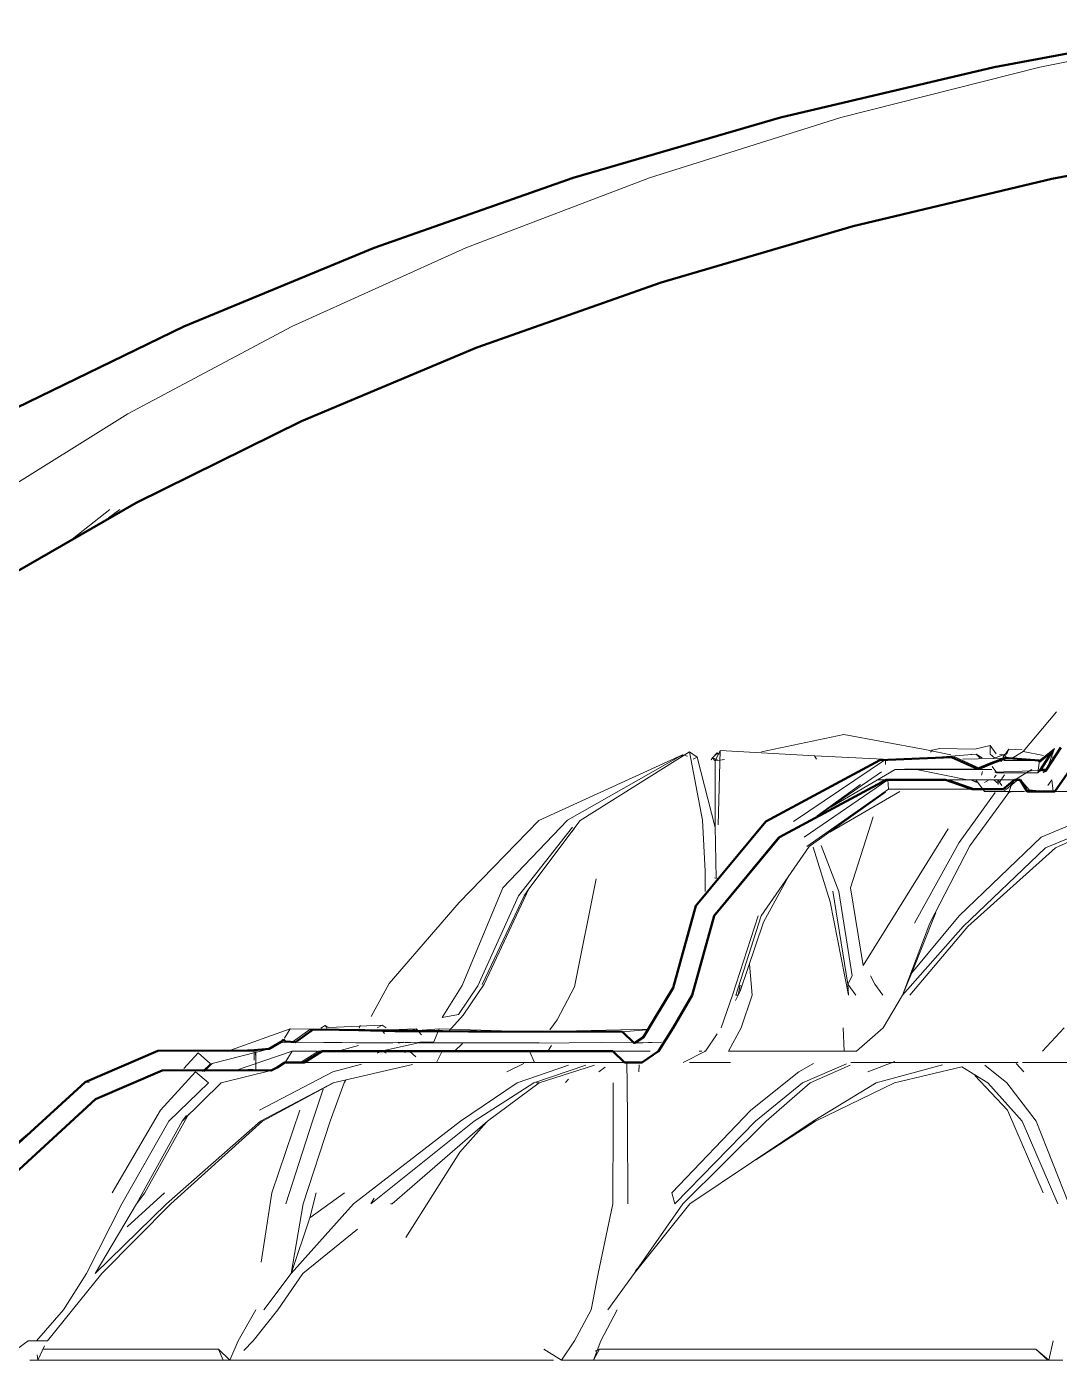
# Model space of a CAD drawing. Header units: metres. Extents: x 10 to 831, y 10 to 584.
# Drawn here: x 111.7 to 153.6, y 316.3 to 370.4 of the extents above; entities that cross this region are included whole.
import ezdxf

# ---------------------------------------------------------------- set-up
doc = ezdxf.new("R2010")
doc.units = ezdxf.units.M
doc.layers.add('CUT', color=7, linetype='Continuous', lineweight=50)
doc.layers.add('VIS', color=8, linetype='Continuous', lineweight=13)

msp = doc.modelspace()

# ---------------------------------------------------------------- linework, layer by layer
at = {"layer": 'CUT'}
for p, q in [((159.808, 370.4124), (150.9292, 368.774)), ((150.9292, 368.774), (142.2576, 366.7252)), ((142.2576, 366.7252), (133.8496, 364.278)), ((153.2712, 364.2396), (161.5504, 365.7696)), ((133.8496, 364.278), (125.76, 361.4472)), ((145.2108, 362.326), (153.2712, 364.2396)), ((137.418, 360.04), (145.2108, 362.326)), ((125.76, 361.4472), (118.0408, 358.2492)), ((129.9392, 357.3956), (137.418, 360.04)), ((118.0408, 358.2492), (110.742, 354.7036)), ((122.8192, 354.4088), (129.9392, 357.3956)), ((116.1, 351.0968), (122.8192, 354.4088)), ((109.8224, 347.4796), (116.1, 351.0968)), ((152.77, 340.588), (153.3056, 341.0204)), ((153.3056, 341.0204), (152.7928, 340.2312)), ((153.0372, 340.2368), (153.642, 341.1712)), ((141.672, 338.1636), (146.3, 340.658)), ((146.3, 340.658), (149.1984, 340.7816)), ((149.1984, 340.7816), (150.2544, 340.3036)), ((150.2544, 340.3036), (150.8176, 340.5396)), ((150.8176, 340.5396), (151.3708, 340.7368)), ((151.3708, 340.7368), (151.5116, 340.7384)), ((151.5116, 340.7384), (152.7552, 340.6428)), ((152.7552, 340.6428), (152.7596, 340.6376)), ((152.7596, 340.6376), (152.77, 340.588)), ((154.2988, 340.6864), (153.3996, 339.3888)), ((146.546, 339.864), (142.216, 337.5364)), ((148.9572, 339.864), (146.546, 339.864)), ((150.0428, 339.4792), (148.9572, 339.864)), ((151.7628, 339.864), (151.294, 339.4792)), ((151.8764, 339.864), (151.7628, 339.864)), ((151.9864, 339.864), (151.8764, 339.864)), ((151.99, 339.8588), (151.9864, 339.864)), ((152.274, 339.3888), (151.99, 339.8588)), ((152.786, 340.2388), (152.8216, 340.2856)), ((152.7928, 340.2312), (152.786, 340.2388)), ((152.8216, 340.2856), (152.982, 340.2592)), ((152.982, 340.2592), (153.0372, 340.2368)), ((151.294, 339.4792), (150.0428, 339.4792)), ((152.3644, 339.3888), (152.274, 339.3888)), ((153.0224, 339.3888), (152.3644, 339.3888)), ((153.3996, 339.3888), (153.0224, 339.3888)), ((138.824, 334.7424), (141.672, 338.1636)), ((142.216, 337.5364), (139.5728, 334.3444)), ((137.8988, 331.4172), (138.824, 334.7424)), ((139.5728, 334.3444), (138.682, 331.126)), ((137.1656, 330.1912), (137.8988, 331.4172)), ((138.682, 331.126), (137.9044, 329.7956)), ((136.6936, 329.4224), (137.1656, 330.1912)), ((122.5724, 329.2236), (123.2856, 329.7276)), ((123.2856, 329.7276), (129.6024, 329.6484)), ((129.6024, 329.6484), (129.7664, 329.6488)), ((129.7664, 329.6488), (129.9216, 329.6488)), ((129.9216, 329.6488), (135.844, 329.638)), ((135.844, 329.638), (136.3148, 329.1812)), ((137.9044, 329.7956), (137.3152, 328.8492)), ((120.902, 328.8968), (121.5016, 328.9436)), ((121.5016, 328.9436), (121.5028, 328.944)), ((121.5028, 328.944), (121.9964, 329.2376)), ((121.9964, 329.2376), (122.0892, 329.3228)), ((122.0892, 329.3228), (122.1636, 329.252)), ((122.1636, 329.252), (122.5856, 329.2236)), ((122.5856, 329.2236), (122.5724, 329.2236)), ((136.3148, 329.1812), (136.3384, 329.1896)), ((136.3384, 329.1896), (136.348, 329.194)), ((136.348, 329.194), (136.6936, 329.4224)), ((114.03, 327.5964), (116.9856, 328.8604)), ((116.9856, 328.8604), (120.6308, 328.8804)), ((120.6308, 328.8804), (120.8876, 328.8824)), ((120.8876, 328.8824), (120.902, 328.8968)), ((122.1416, 328.3984), (121.8256, 328.1968)), ((122.5488, 328.3984), (122.1416, 328.3984)), ((122.8908, 328.3984), (122.5488, 328.3984)), ((122.9212, 328.3984), (122.8908, 328.3984)), ((123.6572, 328.8492), (122.9212, 328.3984)), ((129.6056, 328.8492), (123.6572, 328.8492)), ((129.7684, 328.8492), (129.6056, 328.8492)), ((129.9232, 328.8492), (129.7684, 328.8492)), ((135.4564, 328.8492), (129.9232, 328.8492)), ((135.9296, 328.3984), (135.4564, 328.8492)), ((136.6424, 328.3984), (135.9296, 328.3984)), ((136.662, 328.408), (136.6424, 328.3984)), ((137.3152, 328.8492), (136.662, 328.408)), ((117.1612, 328.0628), (114.4576, 326.9084)), ((120.6416, 328.0808), (117.1612, 328.0628)), ((120.8592, 328.0824), (120.6416, 328.0808)), ((120.8256, 328.0784), (120.8592, 328.0824)), ((121.5696, 328.0676), (120.8256, 328.0784)), ((121.5876, 328.0684), (121.5696, 328.0676)), ((121.8256, 328.1968), (121.5876, 328.0684)), ((109.8704, 323.796), (114.03, 327.5964)), ((114.4576, 326.9084), (110.4736, 323.2616))]:
    msp.add_line(p, q, dxfattribs=at)
at = {"layer": 'VIS'}
for p, q in [((159.808, 370.4124), (150.9292, 368.774)), ((161.104, 370.4124), (152.7856, 368.774)), ((150.9292, 368.774), (142.2576, 366.7252)), ((152.7856, 368.774), (144.716, 366.7252)), ((142.2576, 366.7252), (133.8496, 364.278)), ((144.716, 366.7252), (136.9376, 364.278)), ((153.2712, 364.2396), (161.5504, 365.7696)), ((133.8496, 364.278), (125.76, 361.4472)), ((136.9376, 364.278), (129.4928, 361.4472)), ((145.2108, 362.326), (153.2712, 364.2396)), ((137.418, 360.04), (145.2108, 362.326)), ((125.76, 361.4472), (118.0408, 358.2492)), ((129.4928, 361.4472), (122.422, 358.2492)), ((129.9392, 357.3956), (137.418, 360.04)), ((118.0408, 358.2492), (110.742, 354.7036)), ((122.422, 358.2492), (115.7644, 354.7036)), ((122.8192, 354.4088), (129.9392, 357.3956)), ((115.7644, 354.7036), (109.5564, 350.8312)), ((116.1, 351.0968), (122.8192, 354.4088)), ((109.8224, 347.4796), (116.1, 351.0968)), ((115.0384, 350.8312), (113.3124, 349.48)), ((115.444, 350.8312), (114.9876, 350.4832)), ((115.0384, 350.8312), (115.0372, 350.8312)), ((153.4708, 342.614), (152.1172, 341.0104)), ((141.4836, 340.9896), (144.8352, 341.6952)), ((148.0592, 341.104), (144.8352, 341.6952)), ((138.2884, 340.8756), (132.454, 338.2084)), ((138.2884, 340.8756), (133.6176, 338.2252)), ((138.5656, 340.9988), (134.1324, 338.2124)), ((138.2884, 340.8756), (138.2336, 340.792)), ((138.2884, 340.8756), (138.492, 340.826)), ((138.5656, 340.9988), (138.8764, 340.7824)), ((138.5656, 340.9988), (139.1016, 338.2276)), ((139.6868, 340.9532), (139.5048, 340.7528)), ((139.818, 341.0544), (139.6132, 340.6244)), ((139.6868, 340.9532), (139.624, 340.8596)), ((139.6868, 340.9532), (139.8224, 340.8848)), ((139.6868, 340.9532), (139.7168, 340.8852)), ((139.818, 341.0544), (139.736, 338.0324)), ((139.818, 341.0544), (143.6372, 340.828)), ((150.2048, 340.9028), (147.9672, 340.7296)), ((149.17, 340.872), (148.0592, 341.104)), ((148.4148, 341.0696), (148.3448, 340.9892)), ((148.4148, 341.0696), (148.7332, 341.1264)), ((150.1568, 341.1016), (148.7332, 341.1264)), ((150.2048, 340.9028), (149.9812, 340.8856)), ((150.7668, 341.2528), (150.1568, 341.1016)), ((150.2048, 340.9028), (150.3708, 340.7364)), ((150.2048, 340.9028), (150.4536, 340.7476)), ((150.7668, 341.2528), (150.7784, 340.9068)), ((151.012, 340.918), (150.7668, 341.2528)), ((150.7784, 340.9068), (150.9592, 340.742)), ((151.3468, 340.8876), (150.9036, 340.7284)), ((151.3468, 340.8876), (151.1544, 340.8764)), ((151.3468, 340.8876), (151.224, 340.5896)), ((151.5252, 341.108), (151.304, 340.782)), ((151.3468, 340.8876), (151.4704, 340.7088)), ((151.5252, 341.108), (151.4348, 340.8924)), ((152.072, 341.0768), (151.5252, 341.108)), ((151.6616, 340.734), (152.1172, 341.0104)), ((152.9428, 340.8496), (152.1172, 341.0104)), ((152.77, 340.588), (153.3056, 341.0204)), ((153.382, 341.1304), (152.7788, 340.6428)), ((153.3056, 341.0204), (152.7928, 340.2312)), ((153.0372, 340.2368), (153.642, 341.1712)), ((153.382, 341.1304), (153.0424, 340.1928)), ((153.1552, 340.8024), (153.382, 341.1304)), ((153.3056, 341.0204), (153.382, 341.1304)), ((138.8764, 340.7824), (138.7212, 340.6924)), ((138.8764, 340.7824), (139.606, 337.9236)), ((139.5048, 340.7528), (139.444, 340.6692)), ((139.5048, 340.7528), (139.6448, 340.6856)), ((139.5048, 340.7528), (139.6132, 340.6244)), ((139.5048, 340.7528), (139.7052, 340.6724)), ((139.6132, 340.6244), (139.6124, 337.9664)), ((139.6132, 340.6244), (139.99, 340.6896)), ((141.6412, 338.1632), (146.2884, 340.6568)), ((141.672, 338.1636), (146.3, 340.658)), ((142.7948, 338.1744), (146.52, 340.6812)), ((143.6372, 340.828), (143.7224, 340.6932)), ((143.6372, 340.828), (146.4316, 340.692)), ((149.3324, 340.7868), (146.2884, 340.6568)), ((146.52, 340.6812), (146.2884, 340.6568)), ((146.2884, 340.6568), (146.3, 340.658)), ((149.1984, 340.7816), (146.3, 340.658)), ((146.52, 340.6812), (149.3324, 340.7868)), ((146.52, 340.6812), (146.5212, 340.4888)), ((147.2952, 340.2976), (150.3876, 340.304)), ((147.9148, 340.2588), (147.7228, 340.294)), ((149.3324, 340.7868), (149.1984, 340.7816)), ((150.2544, 340.3036), (149.1984, 340.7816)), ((149.3324, 340.7868), (150.3876, 340.304)), ((149.6676, 340.7052), (151.5212, 340.7396)), ((150.8176, 340.5396), (150.2544, 340.3036)), ((150.3876, 340.304), (150.2544, 340.3036)), ((150.9772, 340.55), (150.3876, 340.304)), ((151.3708, 340.7368), (150.8176, 340.5396)), ((151.0448, 340.1492), (150.8568, 340.3968)), ((151.5212, 340.7396), (150.9772, 340.55)), ((151.3284, 340.6436), (152.7788, 340.6428)), ((151.5212, 340.7396), (151.3708, 340.7368)), ((151.5116, 340.7384), (151.3708, 340.7368)), ((151.5116, 340.7384), (152.7552, 340.6428)), ((151.5212, 340.7396), (152.7788, 340.6428)), ((152.7012, 340.1468), (152.7788, 340.6428)), ((152.7012, 340.1468), (152.8148, 340.3108)), ((152.7552, 340.6428), (152.7788, 340.6428)), ((152.7596, 340.6376), (152.7552, 340.6428)), ((152.77, 340.588), (152.7596, 340.6376)), ((152.7788, 340.6428), (152.77, 340.588)), ((153.3096, 340.778), (153.2636, 340.7868)), ((154.2988, 340.6864), (153.3996, 339.3888)), ((153.41, 339.3888), (154.3152, 340.6864)), ((142.1852, 337.5364), (146.542, 339.864)), ((146.546, 339.864), (142.216, 337.5364)), ((143.2236, 337.5364), (146.614, 339.864)), ((143.8676, 338.4704), (146.3564, 340.182)), ((144.3024, 338.7496), (146.922, 340.2816)), ((146.2224, 339.864), (146.8792, 339.864)), ((146.6964, 339.864), (146.2728, 339.864)), ((146.614, 339.864), (146.542, 339.864)), ((146.542, 339.864), (146.546, 339.864)), ((146.546, 339.864), (148.9572, 339.864)), ((146.614, 339.864), (146.6468, 339.4792)), ((146.614, 339.864), (149.1068, 339.864)), ((147.4276, 339.864), (146.6964, 339.864)), ((146.7012, 339.864), (146.8948, 339.864)), ((146.7012, 339.864), (151.8952, 339.864)), ((146.8948, 339.864), (147.4596, 339.864)), ((150.8436, 340.2816), (146.922, 340.2816)), ((149.9976, 339.864), (147.4596, 339.864)), ((149.8548, 339.864), (147.9148, 340.2588)), ((149.1068, 339.864), (148.9572, 339.864)), ((148.9572, 339.864), (150.0428, 339.4792)), ((149.1068, 339.864), (150.186, 339.4792)), ((149.9864, 339.864), (149.438, 339.864)), ((149.9864, 339.864), (149.78, 339.864)), ((149.8548, 339.864), (150.6464, 339.864)), ((150.1252, 339.864), (149.972, 339.864)), ((149.9864, 339.864), (150.2236, 339.7488)), ((149.9864, 339.864), (150.2388, 339.768)), ((150.5088, 339.864), (150.1252, 339.864)), ((150.5428, 339.3888), (150.1916, 339.864)), ((151.0852, 339.864), (150.1916, 339.864)), ((150.1916, 339.864), (151.22, 339.864)), ((150.4156, 340.052), (150.4596, 340.2024)), ((150.5088, 339.864), (150.7348, 339.864)), ((150.7348, 339.864), (150.5436, 339.7488)), ((150.9216, 339.864), (150.6464, 339.864)), ((150.9216, 339.864), (150.7348, 339.864)), ((151.0852, 339.864), (150.904, 339.864)), ((150.9216, 339.864), (151.112, 339.6996)), ((151.0156, 340.0476), (150.9412, 339.9488)), ((150.9588, 340.1688), (152.8016, 340.2396)), ((151.0448, 340.1492), (150.9588, 340.1688)), ((151.0448, 340.1492), (151.0756, 340.15)), ((152.7012, 340.1468), (151.0448, 340.1492)), ((151.0852, 339.864), (151.2504, 339.6264)), ((151.0852, 339.864), (151.0988, 339.6716)), ((151.3604, 340.0564), (151.1476, 339.7692)), ((151.294, 339.4792), (151.7628, 339.864)), ((151.8952, 339.864), (151.4348, 339.4792)), ((151.7092, 339.864), (151.5364, 339.3484)), ((151.7772, 339.864), (151.6028, 339.6264)), ((151.7092, 339.864), (151.642, 339.7672)), ((151.8952, 339.864), (151.7628, 339.864)), ((151.7628, 339.864), (151.8764, 339.864)), ((151.7772, 339.864), (152.4632, 340.2808)), ((151.9864, 339.864), (151.8764, 339.864)), ((151.9864, 339.864), (152.0064, 339.864)), ((151.9864, 339.864), (151.99, 339.8588)), ((152.274, 339.3888), (151.99, 339.8588)), ((152.3552, 339.4504), (152.0064, 339.864)), ((152.0064, 339.864), (152.2864, 339.3888)), ((152.7012, 340.1468), (152.8016, 340.2396)), ((152.8216, 340.2856), (152.786, 340.2388)), ((152.786, 340.2388), (152.8016, 340.2396)), ((152.786, 340.2388), (152.7928, 340.2312)), ((152.7928, 340.2312), (152.8016, 340.2396)), ((152.8016, 340.2396), (152.8216, 340.2856)), ((152.8016, 340.2396), (153.0424, 340.1928)), ((152.8016, 340.2396), (153.0424, 340.1928)), ((152.8216, 340.2856), (152.982, 340.2592)), ((153.09, 340.2712), (152.9256, 340.164)), ((152.9256, 340.164), (153.0372, 340.2368)), ((152.9256, 340.164), (153.0424, 340.1928)), ((153.0372, 340.2368), (152.982, 340.2592)), ((153.2732, 339.864), (153.1072, 339.6264)), ((153.2732, 339.864), (153.326, 339.3888)), ((143.3268, 337.152), (146.6468, 339.4792)), ((143.4268, 337.152), (146.5184, 339.3628)), ((143.7472, 338.3988), (145.5144, 339.6748)), ((144.2648, 337.734), (147.1044, 339.382)), ((146.6468, 339.4792), (146.664, 339.4792)), ((146.6468, 339.4792), (150.186, 339.4792)), ((150.9792, 339.3428), (149.5144, 337.3128)), ((151.5364, 339.3484), (149.9464, 337.1892)), ((150.186, 339.4792), (150.0428, 339.4792)), ((150.0428, 339.4792), (151.294, 339.4792)), ((150.338, 339.4792), (151.4348, 339.4792)), ((150.5428, 339.3888), (150.5764, 339.3888)), ((152.17, 339.3888), (150.5428, 339.3888)), ((151.4348, 339.4792), (151.294, 339.4792)), ((151.5364, 339.3484), (151.3308, 339.4472)), ((151.5364, 339.3484), (151.6312, 339.3684)), ((152.274, 339.3888), (152.2864, 339.3888)), ((152.3644, 339.3888), (152.274, 339.3888)), ((152.2864, 339.3888), (152.3552, 339.4504)), ((152.2864, 339.3888), (152.3644, 339.3888)), ((152.3552, 339.4504), (153.0396, 339.3888)), ((152.3644, 339.3888), (153.0224, 339.3888)), ((156.9064, 339.2432), (152.8488, 337.5364)), ((158.304, 339.2792), (153.0184, 337.1072)), ((153.0224, 339.3888), (153.0396, 339.3888)), ((153.0224, 339.3888), (153.3996, 339.3888)), ((153.326, 339.3888), (153.1336, 339.3888)), ((153.326, 339.3888), (153.41, 339.3888)), ((154.9384, 339.3888), (153.334, 339.3888)), ((153.41, 339.3888), (153.3996, 339.3888)), ((153.426, 337.1072), (158.4936, 339.3512)), ((132.454, 338.2084), (129.2136, 334.884)), ((133.6176, 338.2252), (130.9912, 335.484)), ((134.1324, 338.2124), (132.0484, 335.4372)), ((138.7968, 334.7428), (141.6412, 338.1632)), ((141.672, 338.1636), (138.824, 334.7424)), ((139.1016, 338.2276), (139.2028, 336.1532)), ((145.1008, 335.482), (146.0284, 338.3628)), ((133.8212, 337.9412), (131.6192, 335.148)), ((133.8988, 337.9052), (133.7852, 337.7524)), ((139.6124, 337.9664), (139.644, 335.8644)), ((147.0212, 334.586), (149.072, 337.8676)), ((139.5456, 334.3444), (142.1852, 337.5364)), ((139.5728, 334.3444), (142.216, 337.5364)), ((141.4744, 334.3444), (143.4268, 337.152)), ((143.5848, 337.1276), (144.2812, 334.9088)), ((143.9104, 337.1956), (144.6344, 335.3356)), ((147.7064, 334.05), (149.5144, 337.3128)), ((148.3268, 334.05), (149.9464, 337.1892)), ((149.5176, 334.3444), (152.8488, 337.5364)), ((149.6728, 333.9148), (153.0184, 337.1072)), ((149.8644, 333.9148), (153.426, 337.1072)), ((139.21, 335.3332), (139.2028, 336.1532)), ((129.3448, 331.5208), (130.9912, 335.484)), ((130.2368, 331.5684), (132.0484, 335.4372)), ((131.8544, 335.1528), (132.0484, 335.4372)), ((133.9048, 331.4672), (134.7764, 335.8424)), ((139.5768, 335.88), (139.644, 335.8644)), ((141.5704, 334.0876), (142.6044, 335.9604)), ((145.1008, 335.482), (145.6164, 332.3244)), ((126.3744, 331.596), (129.2136, 334.884)), ((129.9768, 331.5064), (131.6192, 335.148)), ((130.1448, 331.5588), (131.8544, 335.1528)), ((145.028, 331.126), (144.2812, 334.9088)), ((144.3808, 335.3456), (144.9972, 331.5692)), ((144.6344, 335.3356), (145.1756, 331.9136)), ((138.7968, 334.7428), (137.8732, 331.418)), ((138.824, 334.7424), (137.8988, 331.4172)), ((139.5456, 334.3444), (138.6564, 331.126)), ((138.682, 331.126), (139.5728, 334.3444)), ((141.3504, 334.3444), (140.3164, 331.126)), ((141.4744, 334.3444), (140.4504, 331.126)), ((145.6164, 332.3244), (147.0212, 334.586)), ((149.5176, 334.3444), (147.5928, 332.032)), ((147.5928, 332.032), (148.5116, 334.3444)), ((148.5116, 334.3444), (148.5728, 334.4672)), ((141.5704, 334.0876), (140.6308, 331.2908)), ((147.2164, 331.126), (148.3268, 334.05)), ((147.2164, 331.126), (149.6728, 333.9148)), ((149.8644, 333.9148), (147.5056, 331.126)), ((141.1072, 331.126), (140.9964, 332.3776)), ((144.9972, 331.5692), (145.1756, 331.9136)), ((146.0888, 331.5692), (145.9136, 331.9136)), ((147.5928, 332.032), (147.2164, 331.126)), ((126.3744, 331.596), (125.6388, 330.2564)), ((129.3448, 331.5208), (128.524, 330.2224)), ((129.1964, 330.3344), (129.9768, 331.5064)), ((130.2368, 331.5684), (129.3788, 330.3148)), ((133.9048, 331.4672), (133.1988, 330.1184)), ((137.8732, 331.418), (137.1324, 330.1924)), ((137.8988, 331.4172), (137.1656, 330.1912)), ((138.6564, 331.126), (137.8712, 329.7956)), ((137.9044, 329.7956), (138.682, 331.126)), ((140.3164, 331.126), (139.8476, 329.7956)), ((140.5496, 331.126), (140.4324, 330.904)), ((140.5496, 331.126), (140.4504, 331.126)), ((140.6204, 331.5284), (140.5496, 331.126)), ((140.6308, 331.2908), (140.5496, 331.126)), ((140.6308, 331.2908), (140.6924, 331.5116)), ((141.1072, 331.126), (140.6664, 329.7956)), ((145.028, 331.126), (144.9972, 331.5692)), ((145.3168, 331.126), (144.9972, 331.5692)), ((146.0888, 331.5692), (146.4104, 331.126)), ((147.2164, 331.126), (146.4352, 329.7956)), ((147.5168, 331.126), (147.5056, 331.126)), ((128.524, 330.2224), (129.1964, 330.3344)), ((129.3788, 330.3148), (128.7896, 329.6504)), ((132.9024, 329.7256), (133.1988, 330.1184)), ((136.6592, 329.4216), (137.1324, 330.1924)), ((136.6936, 329.4224), (137.1656, 330.1912)), ((122.3548, 329.7616), (119.9312, 328.8952)), ((122.3548, 329.7616), (122.1248, 329.3808)), ((126.0828, 329.704), (122.3548, 329.7616)), ((123.1492, 329.7312), (122.4328, 329.2252)), ((122.5724, 329.2236), (123.2856, 329.7276)), ((126.6088, 329.6348), (123.1492, 329.7312)), ((129.7132, 329.6492), (123.1492, 329.7312)), ((123.2856, 329.7276), (123.1492, 329.7312)), ((129.6024, 329.6484), (123.2856, 329.7276)), ((123.7716, 329.892), (123.6068, 329.788)), ((123.7716, 329.892), (123.8636, 329.7864)), ((123.92, 329.8096), (123.7716, 329.892)), ((123.92, 329.8096), (126.086, 329.902)), ((125.2092, 329.8944), (125.1536, 329.8048)), ((125.2092, 329.8944), (125.1592, 329.788)), ((126.086, 329.902), (125.8912, 329.796)), ((127.4736, 329.7616), (126.0828, 329.704)), ((126.0828, 329.704), (126.1876, 329.5744)), ((126.086, 329.902), (126.2476, 329.7944)), ((126.6088, 329.6348), (126.6836, 329.64)), ((126.6088, 329.6348), (132.2024, 329.6352)), ((127.4736, 329.7616), (127.278, 329.7056)), ((127.3576, 329.684), (128.406, 329.7528)), ((127.4736, 329.7616), (127.6936, 329.5168)), ((128.186, 329.23), (128.406, 329.7528)), ((128.406, 329.7528), (132.2024, 329.6352)), ((129.7664, 329.6488), (129.6024, 329.6484)), ((129.7132, 329.6492), (129.872, 329.6492)), ((129.7664, 329.6488), (129.9216, 329.6488)), ((132.2024, 329.6352), (129.872, 329.6492)), ((130.2964, 329.648), (129.872, 329.6492)), ((129.872, 329.6492), (129.9216, 329.6488)), ((135.844, 329.638), (129.9216, 329.6488)), ((132.2024, 329.6352), (136.9424, 329.748)), ((135.818, 329.636), (135.1812, 329.6372)), ((136.816, 329.7236), (135.818, 329.636)), ((135.844, 329.638), (135.818, 329.636)), ((136.2896, 329.1804), (135.818, 329.636)), ((136.3148, 329.1812), (135.844, 329.638)), ((137.2816, 328.8492), (137.8712, 329.7956)), ((137.9044, 329.7956), (137.3152, 328.8492)), ((139.2128, 328.8492), (139.6868, 329.5588)), ((140.1504, 328.8492), (140.6664, 329.7956)), ((144.8524, 328.8492), (144.8004, 329.7956)), ((146.4352, 329.7956), (145.3456, 328.8492)), ((153.776, 329.7956), (152.8924, 328.8492)), ((119.1876, 328.3492), (121.5656, 328.96)), ((121.5016, 328.9436), (120.902, 328.8968)), ((120.968, 328.9), (121.5656, 328.96)), ((121.5028, 328.944), (121.9964, 329.2376)), ((121.5028, 328.944), (121.5656, 328.96)), ((121.5656, 328.96), (122.0476, 329.254)), ((121.8992, 329.1968), (121.5656, 328.96)), ((121.8992, 329.1968), (122.0476, 329.254)), ((121.8992, 329.1968), (122.4328, 329.2252)), ((121.9964, 329.2376), (122.0892, 329.3228)), ((122.0892, 329.3228), (122.0476, 329.254)), ((122.0476, 329.254), (122.4328, 329.2252)), ((122.0476, 329.254), (122.1636, 329.252)), ((122.1636, 329.252), (122.0892, 329.3228)), ((122.5856, 329.2236), (122.1636, 329.252)), ((122.3904, 329.2488), (122.562, 329.246)), ((122.4328, 329.2252), (126.502, 329.1852)), ((126.3032, 329.1796), (122.4328, 329.2252)), ((122.5724, 329.2236), (122.4328, 329.2252)), ((122.5856, 329.2236), (122.4328, 329.2252)), ((122.5856, 329.2236), (122.5724, 329.2236)), ((125.1268, 329.0892), (124.1492, 328.8088)), ((124.7888, 329.2116), (126.502, 329.1852)), ((127.5116, 329.1836), (126.1044, 328.8732)), ((126.3032, 329.1796), (126.5204, 329.1856)), ((126.502, 329.1852), (128.186, 329.23)), ((126.502, 329.1852), (126.9556, 329.2132)), ((126.7376, 329.1912), (126.81, 329.1932)), ((127.0272, 329.1988), (127.2448, 329.2048)), ((127.4616, 329.2108), (127.6792, 329.2164)), ((127.8256, 329.1892), (127.5352, 329.1888)), ((128.186, 329.23), (127.8256, 329.1892)), ((127.8256, 329.1892), (132.4676, 329.1876)), ((127.8964, 329.2224), (127.9688, 329.2244)), ((129.3464, 329.1644), (129.0344, 328.8492)), ((132.4008, 329.1792), (136.2696, 329.2172)), ((132.4008, 329.1792), (132.4676, 329.1876)), ((132.81, 328.8492), (132.968, 329.0856)), ((137.046, 329.208), (136.2896, 329.1804)), ((136.2896, 329.1804), (136.3148, 329.1812)), ((136.3148, 329.1812), (136.3384, 329.1896)), ((136.348, 329.194), (136.3384, 329.1896)), ((136.348, 329.194), (136.6936, 329.4224)), ((137.4352, 329.2184), (136.3768, 329.1904)), ((136.6592, 329.4216), (136.4828, 329.3052)), ((116.982, 328.8604), (114.0224, 327.5968)), ((116.9856, 328.8604), (114.03, 327.5964)), ((116.982, 328.8604), (120.8944, 328.882)), ((120.6308, 328.8804), (116.9856, 328.8604)), ((118.038, 328.1508), (118.6192, 328.786)), ((118.6192, 328.786), (119.1196, 328.3404)), ((122.4352, 328.8492), (120.098, 328.056)), ((120.8876, 328.8824), (120.6308, 328.8804)), ((120.8944, 328.882), (120.6308, 328.8804)), ((120.902, 328.8968), (120.8876, 328.8824)), ((120.9696, 328.8828), (120.8876, 328.8824)), ((120.9696, 328.8828), (120.8944, 328.882)), ((120.9696, 328.8828), (120.8944, 328.882)), ((120.8964, 328.482), (120.8944, 328.882)), ((120.902, 328.8968), (120.968, 328.9)), ((120.968, 328.9), (120.9508, 328.6952)), ((120.9564, 328.0828), (120.9696, 328.8828)), ((120.9696, 328.8828), (120.9564, 328.0828)), ((120.9696, 328.8828), (120.968, 328.9)), ((120.9696, 328.8828), (120.968, 328.9)), ((122.1388, 328.3984), (121.6432, 328.082)), ((122.1484, 328.3984), (121.6432, 328.082)), ((122.1416, 328.3984), (121.8256, 328.1968)), ((122.1484, 328.3984), (122.1388, 328.3984)), ((122.1388, 328.3984), (122.1416, 328.3984)), ((122.1416, 328.3984), (122.5488, 328.3984)), ((122.4352, 328.8492), (122.1484, 328.3984)), ((122.1484, 328.3984), (122.6512, 328.3984)), ((123.4476, 328.8492), (122.4352, 328.8492)), ((122.5488, 328.3984), (122.8908, 328.3984)), ((123.512, 328.8492), (122.7724, 328.3984)), ((126.6288, 328.3984), (122.7724, 328.3984)), ((122.9212, 328.3984), (122.7724, 328.3984)), ((122.9212, 328.3984), (122.8908, 328.3984)), ((123.6572, 328.8492), (122.9212, 328.3984)), ((126.9364, 328.8492), (123.512, 328.8492)), ((123.6572, 328.8492), (123.512, 328.8492)), ((123.6572, 328.8492), (129.6056, 328.8492)), ((125.8108, 328.8492), (124.9668, 328.8492)), ((127.2008, 328.8492), (125.8108, 328.8492)), ((126.0844, 328.8492), (125.8884, 328.766)), ((126.0844, 328.8492), (126.2476, 328.774)), ((126.6288, 328.3984), (128.2912, 328.3984)), ((126.9364, 328.8492), (128.5204, 328.8492)), ((127.2008, 328.8492), (127.0064, 328.7972)), ((127.2008, 328.8492), (127.4612, 328.6236)), ((128.2912, 328.3984), (128.5204, 328.8492)), ((128.2912, 328.3984), (132.278, 328.3984)), ((128.5204, 328.8492), (132.0788, 328.8492)), ((129.6056, 328.8492), (129.7684, 328.8492)), ((129.9232, 328.8492), (129.7684, 328.8492)), ((129.9232, 328.8492), (135.4564, 328.8492)), ((132.0788, 328.8492), (135.3404, 328.8492)), ((132.278, 328.3984), (132.0788, 328.8492)), ((132.278, 328.3984), (135.928, 328.3984)), ((136.9716, 328.8492), (132.81, 328.8492)), ((135.9008, 328.3984), (135.4268, 328.8492)), ((135.4564, 328.8492), (135.4268, 328.8492)), ((136.8624, 328.8492), (135.4268, 328.8492)), ((135.4564, 328.8492), (135.9296, 328.3984)), ((136.5384, 328.3984), (135.9008, 328.3984)), ((135.9008, 328.3984), (135.9296, 328.3984)), ((136.6424, 328.3984), (135.9296, 328.3984)), ((137.2816, 328.8492), (136.614, 328.3984)), ((136.6424, 328.3984), (136.614, 328.3984)), ((136.6424, 328.3984), (136.662, 328.408)), ((137.3152, 328.8492), (136.662, 328.408)), ((139.2128, 328.8492), (138.3084, 328.3984)), ((138.5612, 328.3984), (140.2304, 328.3984)), ((138.9636, 328.8492), (139.068, 328.8492)), ((139.1712, 328.8492), (139.2128, 328.8492)), ((144.8524, 328.8492), (140.1504, 328.8492)), ((144.8524, 328.8492), (145.3456, 328.8492)), ((145.2864, 328.3984), (145.122, 328.3984)), ((147.4036, 328.3984), (145.2864, 328.3984)), ((145.8008, 328.0184), (146.9, 328.4336)), ((151.5812, 328.3984), (147.4036, 328.3984)), ((151.5812, 328.3984), (151.9092, 328.3984)), ((152.0828, 328.3984), (156.0636, 328.3984)), ((117.1576, 328.0628), (114.4492, 326.9084)), ((114.4576, 326.9084), (117.1612, 328.0628)), ((117.0948, 326.4628), (118.5124, 328.0184)), ((117.1576, 328.0628), (117.3652, 328.064)), ((117.1612, 328.0628), (120.6416, 328.0808)), ((118.5124, 328.0184), (119.0456, 327.568)), ((119.1196, 328.3404), (118.7928, 328.0252)), ((119.1876, 328.3492), (118.8652, 328.0332)), ((119.2356, 328.0736), (120.6904, 328.0808)), ((119.5596, 327.568), (121.6432, 328.082)), ((120.6416, 328.0808), (120.8592, 328.0824)), ((120.8592, 328.0824), (120.8256, 328.0784)), ((120.8256, 328.0784), (120.8984, 328.0804)), ((120.8256, 328.0784), (121.5696, 328.0676)), ((120.9564, 328.0828), (120.8592, 328.0824)), ((120.9564, 328.0828), (120.8984, 328.0804)), ((120.9564, 328.0828), (120.8984, 328.0804)), ((120.8984, 328.0804), (121.6432, 328.082)), ((120.9564, 328.0828), (120.9272, 328.0824)), ((120.9564, 328.0828), (120.9272, 328.0824)), ((121.1116, 326.4628), (124.09, 328.0184)), ((121.5696, 328.0676), (121.5876, 328.0684)), ((121.5876, 328.0684), (121.8256, 328.1968)), ((121.5876, 328.0684), (121.6432, 328.082)), ((121.6432, 328.082), (121.8256, 328.1968)), ((125.2564, 328.33), (124.09, 328.0184)), ((127.3192, 328.3064), (124.098, 327.568)), ((131.8356, 328.3508), (131.148, 328.0184)), ((133.6552, 328.28), (131.5708, 327.568)), ((134.3588, 328.28), (132.2528, 327.568)), ((134.7156, 328.28), (132.4596, 327.568)), ((134.884, 328.0184), (135.1432, 328.2084)), ((136.032, 327.568), (136.0168, 328.3392)), ((136.524, 328.2952), (136.5092, 328.0184)), ((143.002, 328.0184), (141.0632, 326.4628)), ((143.5964, 328.3508), (143.002, 328.0184)), ((143.152, 327.568), (144.9368, 328.3392)), ((145.096, 328.28), (143.4712, 327.568)), ((148.8372, 328.2948), (146.1432, 327.568)), ((149.6268, 328.2204), (146.8956, 327.568)), ((149.6268, 328.2204), (150.6724, 327.568)), ((150.1512, 327.8628), (151.4828, 326.4628)), ((150.5576, 328.28), (151.4468, 327.568)), ((151.8256, 328.3508), (152.138, 328.0184)), ((114.03, 327.5964), (109.8704, 323.796)), ((114.1968, 327.588), (114.0224, 327.5968)), ((119.0456, 327.568), (117.4312, 326.0124)), ((119.5596, 327.568), (117.9664, 326.0124)), ((121.1496, 326.0124), (124.098, 327.568)), ((121.2304, 326.0124), (124.1132, 327.568)), ((123.2604, 326.0124), (123.6996, 327.3084)), ((123.9848, 326.0124), (124.5464, 327.568)), ((124.6144, 327.6716), (124.5464, 327.568)), ((129.2672, 326.0124), (131.5708, 327.568)), ((129.8204, 326.0124), (132.2528, 327.568)), ((130.3644, 326.0124), (132.4596, 327.568)), ((132.4596, 327.568), (132.3564, 327.568)), ((133.6492, 327.7228), (133.5288, 327.5828)), ((135.4676, 327.568), (135.4648, 326.0124)), ((136.032, 327.568), (136.0448, 326.0124)), ((143.152, 327.568), (141.2492, 326.0124)), ((143.4712, 327.568), (141.6768, 326.0124)), ((146.1432, 327.568), (143.5824, 326.0124)), ((146.8956, 327.568), (143.6796, 326.0124)), ((150.6724, 327.568), (152.0728, 326.0124)), ((151.4468, 327.568), (152.6452, 326.0124)), ((110.4736, 323.2616), (114.4576, 326.9084)), ((112.3064, 324.9396), (114.4492, 326.9084)), ((117.0948, 326.4628), (115.1312, 323.11)), ((116.4624, 323.11), (118.25, 326.3104)), ((117.9664, 326.0124), (118.1508, 326.2376)), ((122.752, 326.4628), (121.6064, 323.11)), ((137.8468, 323.11), (141.0632, 326.4628)), ((152.9256, 323.11), (151.4828, 326.4628)), ((110.0004, 324.0688), (111.9488, 325.7028)), ((115.5232, 322.66), (117.4312, 326.0124)), ((116.12, 322.66), (117.9664, 326.0124)), ((117.3348, 322.66), (121.1496, 326.0124)), ((117.5096, 322.66), (121.2304, 326.0124)), ((122.1796, 322.66), (123.2604, 326.0124)), ((122.8896, 322.66), (123.9848, 326.0124)), ((124.9344, 322.66), (129.2672, 326.0124)), ((125.6312, 322.66), (129.8204, 326.0124)), ((126.5004, 322.66), (130.3644, 326.0124)), ((130.3308, 325.9744), (129.2492, 324.7584)), ((135.4604, 322.66), (135.4648, 326.0124)), ((136.0684, 322.66), (136.0448, 326.0124)), ((137.9716, 322.66), (141.2492, 326.0124)), ((138.3012, 322.66), (141.6768, 326.0124)), ((138.5836, 322.66), (143.5824, 326.0124)), ((141.2544, 324.448), (143.6796, 326.0124)), ((143.6796, 326.0124), (143.5824, 326.0124)), ((153.52, 322.66), (152.0728, 326.0124)), ((153.9604, 322.66), (152.6452, 326.0124)), ((127.0508, 321.2916), (129.2492, 324.7584)), ((115.734, 321.7332), (117.2616, 323.11)), ((116.12, 322.66), (116.4624, 323.11)), ((121.1736, 320.29), (121.6064, 323.11)), ((123.1508, 322.098), (123.4128, 323.11)), ((123.1508, 322.098), (124.5568, 323.11)), ((137.9716, 322.66), (137.8468, 323.11)), ((114.0896, 319.84), (115.5232, 322.66)), ((114.436, 319.84), (116.12, 322.66)), ((114.436, 319.84), (117.3348, 322.66)), ((114.7088, 319.84), (117.5096, 322.66)), ((122.3936, 319.84), (122.8896, 322.66)), ((122.3936, 319.84), (124.9344, 322.66)), ((125.6312, 322.66), (125.7632, 322.8852)), ((126.5004, 322.66), (126.4268, 322.66)), ((135.4604, 322.66), (134.8588, 319.84)), ((136.3212, 319.84), (138.5836, 322.66)), ((136.3212, 319.84), (138.3012, 322.66)), ((123.1508, 322.098), (122.3936, 319.84)), ((125.086, 321.6344), (122.8688, 319.84)), ((114.0896, 319.84), (113.1532, 318.3604)), ((114.7088, 319.84), (113.5212, 318.3604)), ((122.3936, 319.84), (121.2812, 318.3604)), ((121.8532, 318.3604), (122.8688, 319.84)), ((134.8588, 319.84), (134.5816, 318.3604)), ((136.3212, 319.84), (135.2572, 318.3604)), ((136.3212, 319.84), (136.4108, 320.028)), ((113.1532, 318.3604), (112.0652, 317.1036)), ((113.5212, 318.3604), (112.5076, 317.1036)), ((120.2468, 317.1036), (120.9608, 318.3604)), ((121.8532, 318.3604), (120.86, 317.1036)), ((133.9, 317.1036), (134.5816, 318.3604)), ((134.9732, 317.1036), (135.636, 318.3604)), ((111.2648, 316.7628), (111.7208, 317.1036)), ((111.7208, 317.1036), (111.898, 317.1036)), ((111.7208, 317.1036), (112.0652, 317.1036)), ((112.0652, 317.1036), (112.4392, 317.1036)), ((112.4392, 317.1036), (112.5076, 317.1036)), ((112.5076, 317.1036), (112.4896, 317.1036)), ((119.9136, 316.3124), (120.2468, 317.1036)), ((120.4756, 316.708), (120.86, 317.1036)), ((133.3728, 316.3124), (133.9, 317.1036)), ((134.6644, 316.3124), (134.9732, 317.1036)), ((153.3308, 317.1036), (153.1536, 316.3124)), ((112.1176, 316.3124), (112.0868, 316.5376)), ((112.1176, 316.3124), (112.3832, 316.9056)), ((112.7748, 316.7628), (112.318, 316.7628)), ((112.7748, 316.7628), (115.3584, 316.7628)), ((115.3584, 316.7628), (119.45, 316.7628)), ((119.45, 316.7628), (119.9136, 316.3124)), ((119.6308, 316.3124), (119.45, 316.7628)), ((132.6608, 316.7628), (133.3728, 316.3124)), ((134.6644, 316.3124), (134.916, 316.7628)), ((134.916, 316.7628), (134.7376, 316.6876)), ((137.138, 316.7628), (134.916, 316.7628)), ((141.7732, 316.7628), (137.138, 316.7628)), ((141.7732, 316.7628), (147.7104, 316.7628)), ((147.7104, 316.7628), (152.6248, 316.7628)), ((152.6248, 316.7628), (153.1152, 316.3124)), ((152.6248, 316.7628), (153.1536, 316.3124)), ((112.1176, 316.3124), (111.794, 316.3124)), ((112.1336, 316.3124), (114.8796, 316.3124)), ((119.6308, 316.3124), (114.8796, 316.3124)), ((119.6308, 316.3124), (119.5752, 316.3124)), ((119.6308, 316.3124), (119.8608, 316.3124)), ((119.9136, 316.3124), (119.6308, 316.3124)), ((120.1904, 316.3124), (119.9136, 316.3124)), ((121.4504, 316.3124), (120.0832, 316.3124)), ((120.1904, 316.3124), (120.1656, 316.3124)), ((123.9116, 316.3124), (121.4504, 316.3124)), ((128.6208, 316.3124), (123.9116, 316.3124)), ((133.0428, 316.3124), (128.6208, 316.3124)), ((133.3728, 316.3124), (134.2136, 316.3124)), ((133.3728, 316.3124), (133.6096, 316.3124)), ((134.2136, 316.3124), (134.6644, 316.3124)), ((134.6644, 316.3124), (134.46, 316.3124)), ((134.6732, 316.3124), (136.4912, 316.3124)), ((141.4056, 316.3124), (136.4912, 316.3124)), ((141.4056, 316.3124), (147.426, 316.3124)), ((147.426, 316.3124), (153.1152, 316.3124)), ((153.1152, 316.3124), (153.1536, 316.3124)), ((153.7184, 316.3124), (153.1152, 316.3124))]:
    msp.add_line(p, q, dxfattribs=at)

doc.saveas('drawing.dxf')
